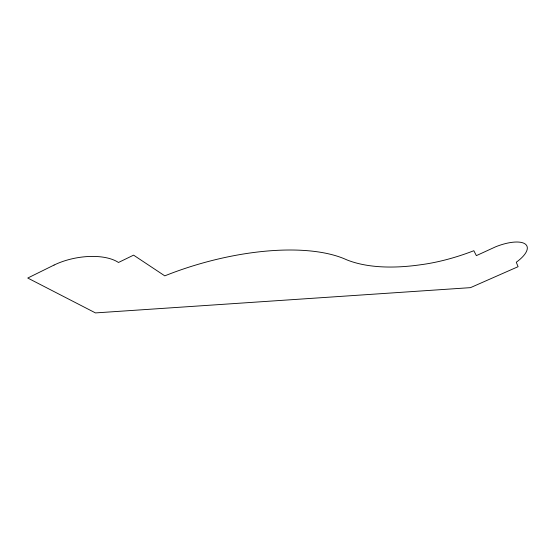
<?xml version="1.0" encoding="UTF-8"?>
<svg xmlns="http://www.w3.org/2000/svg" width="555" height="555" viewBox="0 0 555 555"><rect width="100%" height="100%" fill="white"/><g stroke="black" fill="none" stroke-linecap="round" stroke-linejoin="round"><path stroke-width="0.83" d="M54.085 265.047L27.75 278.041L95.474 312.916L470.494 287.643L518.092 266.691L516.268 262.238A31.85 12.03 -23.8 0 0 525.308 244.089A31.85 12.03 -23.8 0 0 495.809 246.725L476.37 255.633L473.831 250.721A125.194 56.076 -24.7 0 1 420.829 264.728A181.339 84.582 -26 0 1 346.549 259.747A156.725 64.255 -16 0 0 164.786 275.856L133.582 255.147L118.472 262.487A45.593 21.791 -10.6 0 0 54.085 265.047"/></g></svg>
